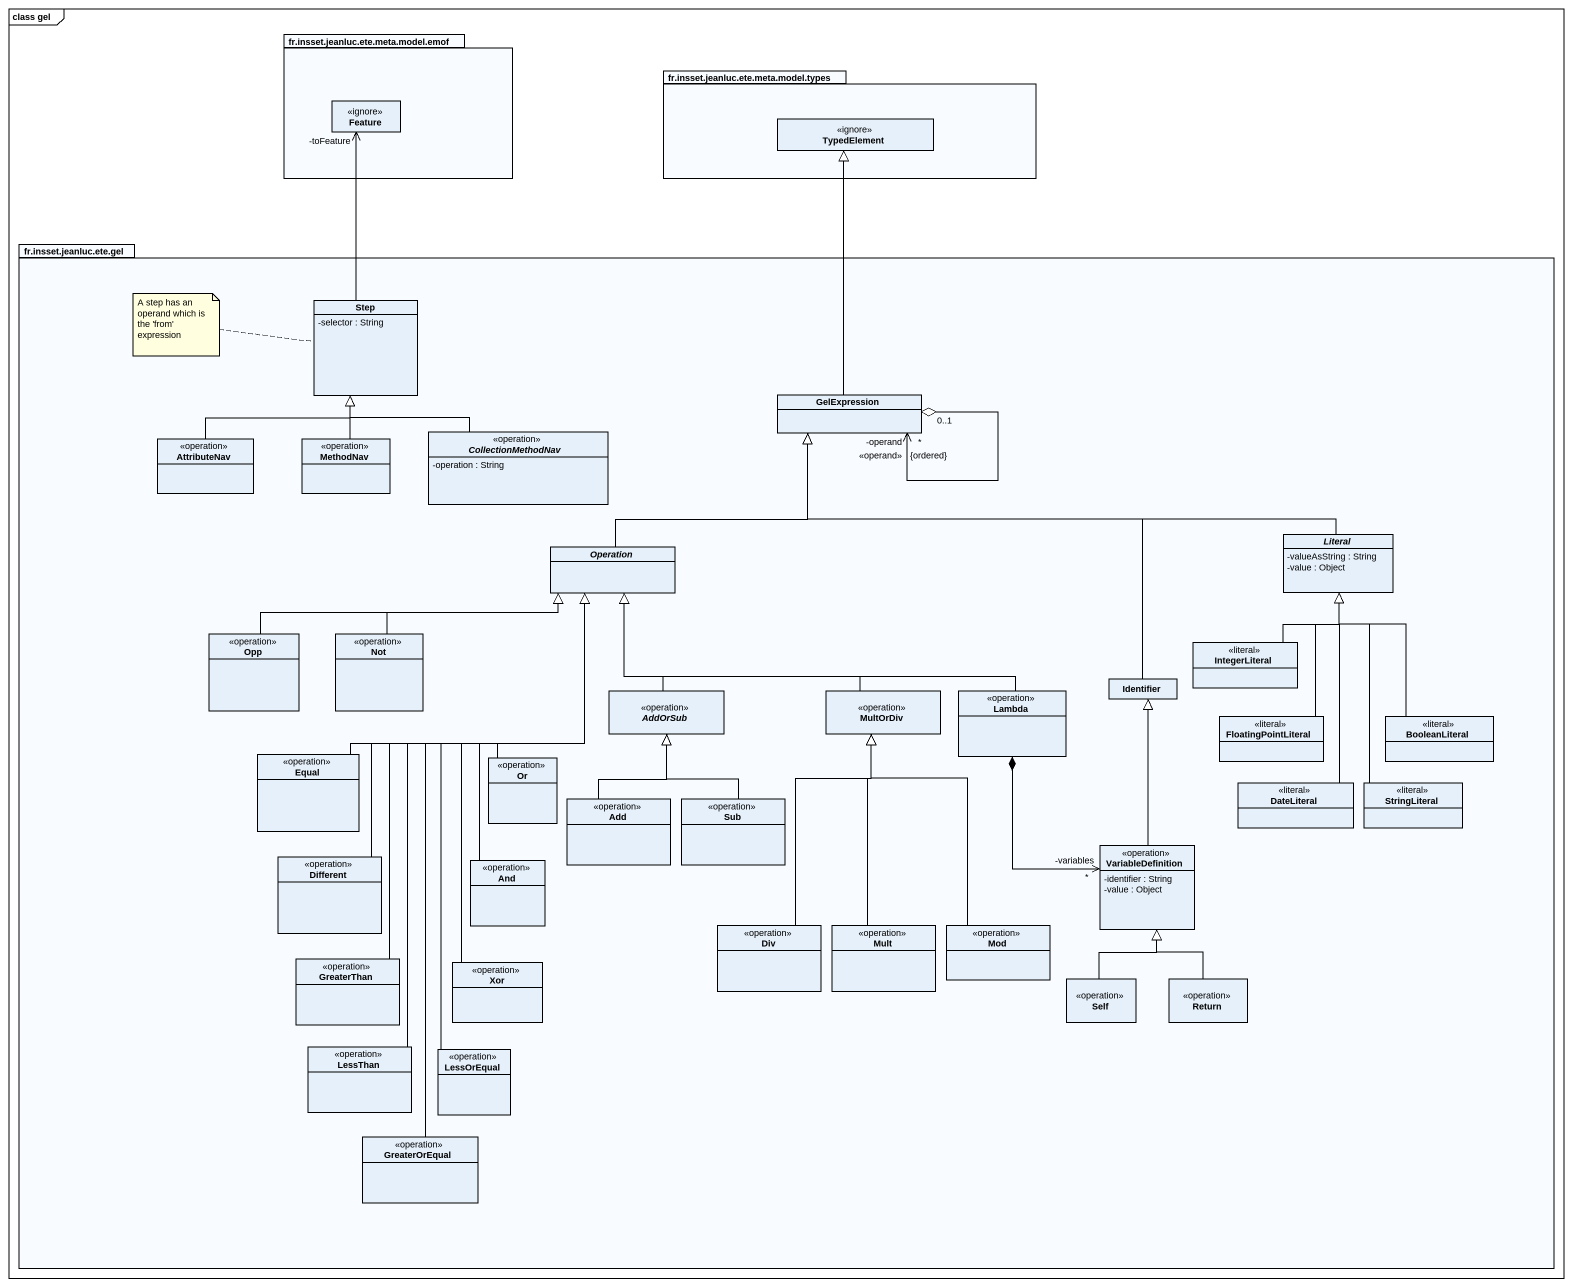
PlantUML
@startuml
mainframe class gel
hide circle
hide empty members
skinparam classAttributeIconSize 0
package "fr.insset.jeanluc.ete.meta.model.emof" as fr_insset_jeanluc_ete_meta {
  class Feature <<ignore>>
}
package "fr.insset.jeanluc.ete.meta.model.types" as fr_insset_jeanluc_ete_meta_2 {
  class TypedElement <<ignore>>
}
package "fr.insset.jeanluc.ete.gel" as fr_insset_jeanluc_ete_gel {
  class Step {
    -selector : String
  }
  class GelExpression
  class AttributeNav <<operation>>
  class MethodNav <<operation>>
  abstract class CollectionMethodNav <<operation>> {
    -operation : String
  }
  abstract class Operation
  abstract class Literal {
    -valueAsString : String
    -value : Object
  }
  class Opp <<operation>>
  class Not <<operation>>
  class IntegerLiteral <<literal>>
  abstract class AddOrSub <<operation>>
  class MultOrDiv <<operation>>
  class Lambda <<operation>>
  class Identifier
  class Equal <<operation>>
  class FloatingPointLiteral <<literal>>
  class BooleanLiteral <<literal>>
  class Or <<operation>>
  class DateLiteral <<literal>>
  class StringLiteral <<literal>>
  class Add <<operation>>
  class Sub <<operation>>
  class Different <<operation>>
  class And <<operation>>
  class VariableDefinition <<operation>> {
    -identifier : String
    -value : Object
  }
  class Div <<operation>>
  class Mult <<operation>>
  class Mod <<operation>>
  class GreaterThan <<operation>>
  class Xor <<operation>>
  class Self <<operation>>
  class "Return" as Return_ <<operation>>
  class LessThan <<operation>>
  class LessOrEqual <<operation>>
  class GreaterOrEqual <<operation>>
}
Step -up-> "-toFeature" Feature
GelExpression -up-|> TypedElement
GelExpression "0..1" o--> "-operand\n*\n<<operand>>\n{ordered}" GelExpression
AttributeNav -up-|> Step
MethodNav -up-|> Step
CollectionMethodNav -up-|> Step
Operation -up-|> GelExpression
Literal -left-|> GelExpression
Opp -right-|> Operation
Not -right-|> Operation
IntegerLiteral -up-|> Literal
AddOrSub -up-|> Operation
MultOrDiv -left-|> Operation
Lambda -left-|> Operation
Lambda *--> "-variables\n*" VariableDefinition
Identifier -up-|> GelExpression
Equal -up-|> Operation
FloatingPointLiteral -up-|> Literal
BooleanLiteral -up-|> Literal
Or -up-|> Operation
DateLiteral -up-|> Literal
StringLiteral -up-|> Literal
Add -up-|> AddOrSub
Sub -up-|> AddOrSub
Different -up-|> Operation
And -up-|> Operation
VariableDefinition -up-|> Identifier
Div -up-|> MultOrDiv
Mult -up-|> MultOrDiv
Mod -up-|> MultOrDiv
GreaterThan -up-|> Operation
Xor -up-|> Operation
Self -up-|> VariableDefinition
Return_ -up-|> VariableDefinition
LessThan -up-|> Operation
LessOrEqual -up-|> Operation
GreaterOrEqual -up-|> Operation
note left of Step : A step has an operand which is the 'from' expression
@enduml
